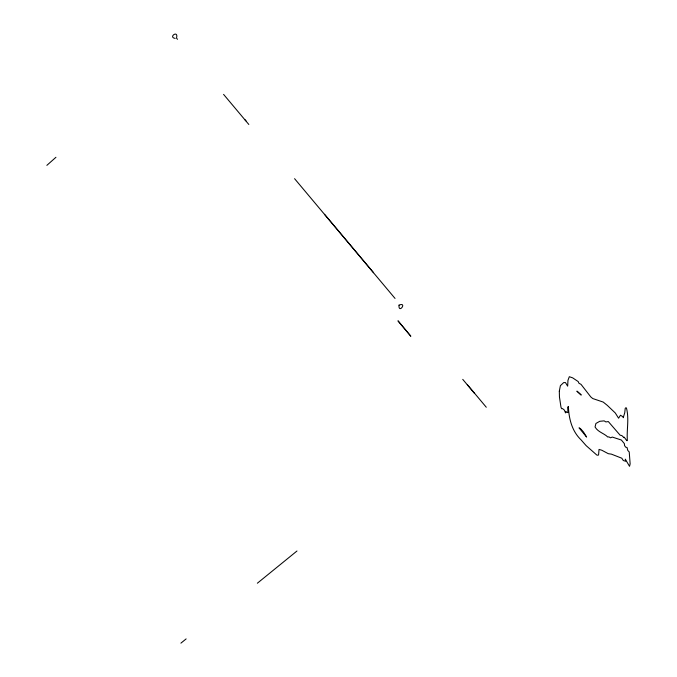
<?xml version="1.0" encoding="UTF-8"?>
<svg xmlns="http://www.w3.org/2000/svg" width="677" height="677" viewBox="0 0 677 677"><rect width="100%" height="100%" fill="white"/><g stroke="black" fill="none" stroke-linecap="round" stroke-linejoin="round"><path stroke-width="1.02" d="M176.765 37.193C177.839 30.025 168.133 37.32 175.174 38.403M398.99 305.175C398.44 314.433 407.63 301.807 399.049 305.099M46.857 165.357L55.937 157.284M180.911 643.15L186.133 638.902M257.362 583.219L296.975 551.002M244.795 119.541L246.03 120.878M395.046 298.439L294.571 178.677M324.503 214.296L373.594 272.713M467.299 384.612L486.289 407.249M223.579 94.382L248.823 124.466M462.746 379.365L474.628 393.523M176.392 37.887L177.484 39.317M559.312 391.154L559.447 396.917L560.988 407.249L561.665 408.705L562.452 408.544L564.288 410.017L565.549 412.885L565.744 411.303L566.277 412.166L567.935 412.538L567.707 407.326L568.367 406.428C568.9 418.75 571.879 431.08 581.103 439.906L586.113 445.61L596.869 455.096L598.231 455.232L598.595 454.707L599.027 449.418L601.811 450.239L608.293 453.683L611.365 454.132L621.791 458.211L623.289 460.512L625.666 461.257L625.286 459.158L629.534 466.326L630.143 463.872L629.221 451.923L627.824 450.518L627.037 447.497L625.726 447.209L624.566 445.601L624.355 443.621L621.376 440.025L612.313 437.08L610.527 437.807L608.784 436.817L607.887 437.088C604.011 433.204 598.028 432.18 595.049 427.009L595.921 423.472L599.737 421.306L604.138 420.874L605.89 421.932L608.301 421.551L620.115 435.193L621.875 435.59L623.889 437.604L624.143 437.114L626.834 440.693L627.351 440.566C626.547 429.709 629.271 419.139 626.513 408.273L626.013 407.672L625.226 408.383L624.744 412.725L623.238 417.709L623.035 416.804L620.487 415.238L618.583 418.2L615.308 413.004L607.277 405.354L603.207 402.07L592.764 398.558L590.784 396.917L581.018 384.35L578.92 383.224L578.226 381.6L572.649 377.842L569.315 376.708L567.969 380.313L567.664 386.169L565.456 382.573L563.696 382.573L560.387 385.687L559.312 391.154M580.384 428.533L579.03 427.856L586.595 437.037L583.489 431.985L580.384 428.533M581.103 394.936L576.999 391.213L581.103 394.936M410.753 336.139L398.076 320.949L410.753 336.139"/></g></svg>
